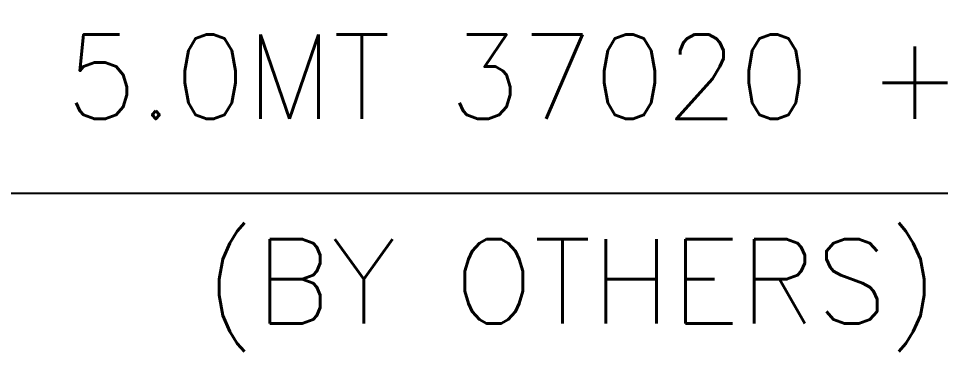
# Model space of a CAD drawing. Header units: millimetres. Extents: x 68421 to 1479662, y -51504 to 144751.
# Drawn here: x 293091 to 295824, y 120695 to 121682 of the extents above; entities that cross this region are included whole.
import ezdxf

# ---------------------------------------------------------------- set-up
doc = ezdxf.new("R2010")
doc.units = ezdxf.units.MM
doc.header["$LTSCALE"] = 0.35
doc.header["$MEASUREMENT"] = 0
doc.linetypes.add('CONTIN', pattern=[0, 0, 0])
doc.layers.get('0').update_dxf_attribs({"linetype": 'CONTIN'})
doc.layers.get('Defpoints').update_dxf_attribs({"linetype": 'CONTINUOUS'})
doc.styles.add('S', font='simplex.shx')
doc.styles.add('SIMPLEX', font='simplex.shx', dxfattribs={"width": 0.8})
doc.dimstyles.new('Copy of 1-200', dxfattribs={"dimscale": 175, "dimtxt": 2, "dimasz": 2, "dimexe": 1.5, "dimexo": 0.75, "dimgap": 0.9, "dimtad": 1, "dimdec": 0, "dimzin": 0, "dimdsep": 46, "dimtxsty": 'SIMPLEX', "dimcen": 0.09, "dimclrd": 6, "dimclre": 6, "dimclrt": 7, "dimadec": 0, "dimazin": 0, "dimtfac": 1, "dimtdec": 0, "dimtmove": 0, "dimatfit": 3, "dimfxl": 1, "dimtolj": 1, "dimtzin": 0, "dimlwd": 0, "dimlwe": 0, "dimarcsym": 0})

# ---------------------------------------------------------------- blocks, each defined once
blk = doc.blocks.new('*D77')
at = {"color": 6, "lineweight": 13, "transparency": 16777216}
for p, q in [((488517.6, 38682.1), (488517.6, 40116.4)), ((523726.8, 38682.1), (523726.8, 40116.4))]:
    blk.add_line(p, q, dxfattribs=at)
at = {"color": 6, "transparency": 16777216}
blk.add_line((488736.3, 39928.9), (523508, 39928.9), dxfattribs=at)
for points in [[(488736.3, 39965.4), (488736.3, 39892.4), (488517.6, 39928.9)], [(523508, 39965.4), (523508, 39892.4), (523726.8, 39928.9)]]:
    blk.add_solid(points, dxfattribs=at)
at = {"layer": 'Defpoints', "color": 0, "transparency": 16777216}
for p in [(523726.8, 39928.9), (488517.6, 38588.3), (523726.8, 38588.3)]:
    blk.add_point(p, dxfattribs=at)
at = {"color": 7, "transparency": 16777216, "char_height": 250, "width": 11282.102, "attachment_point": 5, "style": 'S'}
for s, insert in [('\\A1; 5.0MT 37020 +/-', (506122.2, 40231.9)), ('\\A1;(BY OTHERS)', (506122.2, 39625.9))]:
    blk.add_mtext(s, dxfattribs=dict(at, insert=insert))
blk = doc.blocks.new('CRANE')
dim = blk.add_linear_dim(base=(17585.4, -3980.6), p1=(-17623.8, -5321.2), p2=(17585.4, -5321.2), text=' 5.0MT 37020 +/-\\X(BY OTHERS)', dimstyle='Copy of 1-200')
dim.commit()
dim.dimension.update_dxf_attribs({"geometry": '*D77', "text_midpoint": (-19.2, -3980.6), "insert": (-506141.4, -43909.5)})

msp = doc.modelspace()

# ---------------------------------------------------------------- block references
at = {"color": 0, "lineweight": 0}
msp.add_blockref('CRANE', (294749.85848, 125145.60384), dxfattribs=at)

doc.saveas('drawing.dxf')
